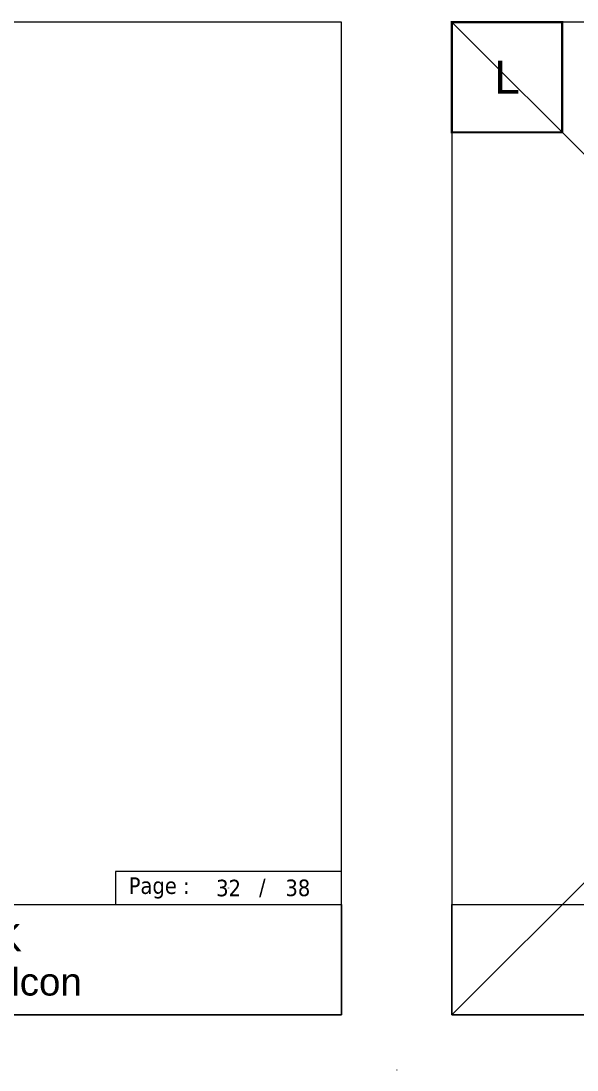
# Model space of a CAD drawing. Header units: millimetres. Extents: x -20000 to 230000, y -17405 to 25402.
# Drawn here: x 106593 to 111634, y -10000 to -490 of the extents above; entities that cross this region are included whole.
import ezdxf
from ezdxf.enums import TextEntityAlignment as Align

# ---------------------------------------------------------------- set-up
doc = ezdxf.new("R2010")
doc.units = ezdxf.units.MM
doc.header["$PDMODE"] = 35
doc.header["$PDSIZE"] = 0.5
doc.layers.get('0').update_dxf_attribs({"lineweight": 13})
doc.layers.get('Defpoints').update_dxf_attribs({"true_color": 0xc2a584})
for name, color, linetype, lineweight in [('0 - 1 (validé)', 3, 'Continuous', 13), ('1 - BETON', 251, 'Continuous', 25), ('1 - Cartouche', 7, 'Continuous', 13), ('1 - Texte', 7, 'Continuous', 13)]:
    doc.layers.add(name, color=color, linetype=linetype, lineweight=lineweight)
for name, color, linetype, lineweight, plot in [('0 - Trame', 1, 'Continuous', 0, False), ('Intouchable', 252, 'Continuous', 13, False), ('Non visible', 163, 'Continuous', 25, False)]:
    doc.layers.add(name, color=color, linetype=linetype, lineweight=lineweight, plot=plot)
doc.styles.get("Standard").update_dxf_attribs({"font": 'ARIALUNI.TTF'})
doc.styles.add('Texte Poralu', font='tahomabd.ttf')
doc.dimstyles.new('30 - 1000', dxfattribs={"dimtxt": 10, "dimasz": 10, "dimexe": 5, "dimexo": 2.5, "dimgap": 5, "dimtad": 1, "dimdec": 1, "dimtxsty": 'Texte Poralu', "dimcen": 5, "dimazin": 0, "dimtfac": 1, "dimtdec": 1, "dimtmove": 0, "dimatfit": 3, "dimfxl": 1, "dimarcsym": 0})

# ---------------------------------------------------------------- blocks, each defined once
blk = doc.blocks.new('Cadre Coupe_Elev')
at = {"const_width": 20}
blk.add_lwpolyline([(500, 9500), (1500, 9500), (1500, 8500), (500, 8500)], close=True, dxfattribs=at)
for p in [(8000, 9500), (8000, 1500), (8000, 500)]:
    blk.add_point(p)
at = {"layer": '0 - Trame'}
for points in [[(500, 500), (9500, 500), (9500, 9500), (500, 9500)], [(500, 1500), (9500, 1500), (9500, 500), (500, 500)]]:
    blk.add_lwpolyline(points, close=True, dxfattribs=at)
for p in [(0, 0), (10000, 0)]:
    blk.add_point(p, dxfattribs=at)
at = {"color": 7}
blk.add_attdef('REPERE_1', text='', height=300, dxfattribs=at).set_placement((1000, 9000), align=Align.MIDDLE_CENTER)
at = {"layer": '1 - Texte', "color": 7}
for tag, p in [('DEFINITION1', (5000, 1200)), ('DEFINITION2', (5000, 800))]:
    blk.add_attdef(tag, text='', height=250, dxfattribs=at).set_placement(p, align=Align.MIDDLE_CENTER)
at = {"layer": 'Non visible', "style": 'Texte Poralu'}
for p in [(5447.1, 4905.8), (5447.1, 4605.8)]:
    blk.add_attdef('REPERE_2', text='', height=35, dxfattribs=at).set_placement(p, align=Align.MIDDLE_LEFT)
blk = doc.blocks.new('Cartouche - Total de page')
at = {"layer": '1 - Cartouche', "color": 0, "insert": (0, 0), "char_height": 5, "attachment_point": 5, "style": 'Texte Poralu'}
blk.add_mtext('38', dxfattribs=at)
blk = doc.blocks.new('*D930')
at = {"layer": 'Defpoints', "color": 0, "lineweight": -2, "transparency": 16777216}
blk.add_line((114840, -3795.7), (114876, -3795.7), dxfattribs=at)
at = {"layer": 'Defpoints', "color": 0, "transparency": 16777216}
for p in [(114837.5, -3795.7), (114837.5, -3795.7), (110000, -6005.7)]:
    blk.add_point(p, dxfattribs=at)
at = {"layer": 'Defpoints', "color": 0, "transparency": 16777216, "insert": (114859.2, -3785.5), "char_height": 10, "attachment_point": 5, "style": 'Texte Poralu'}
blk.add_mtext('2210', dxfattribs=at)
blk = doc.blocks.new('*D931')
at = {"layer": 'Defpoints', "color": 0, "lineweight": -2, "transparency": 16777216}
blk.add_line((115020, -3615.7), (115056, -3615.7), dxfattribs=at)
at = {"layer": 'Defpoints', "color": 0, "transparency": 16777216}
for p in [(115017.5, -3615.7), (115017.5, -3615.7), (110000, -6005.7)]:
    blk.add_point(p, dxfattribs=at)
at = {"layer": 'Defpoints', "color": 0, "transparency": 16777216, "insert": (115039.2, -3605.5), "char_height": 10, "attachment_point": 5, "style": 'Texte Poralu'}
blk.add_mtext('2390', dxfattribs=at)
blk = doc.blocks.new('*D932')
at = {"layer": 'Defpoints', "color": 0, "lineweight": -2, "transparency": 16777216}
blk.add_line((115420, -3505.7), (115456, -3505.7), dxfattribs=at)
at = {"layer": 'Defpoints', "color": 0, "transparency": 16777216}
for p in [(115417.5, -3505.7), (115417.5, -3505.7), (110000, -6005.7)]:
    blk.add_point(p, dxfattribs=at)
at = {"layer": 'Defpoints', "color": 0, "transparency": 16777216, "insert": (115439.2, -3495.5), "char_height": 10, "attachment_point": 5, "style": 'Texte Poralu'}
blk.add_mtext('2500', dxfattribs=at)
blk = doc.blocks.new('*D933')
at = {"layer": 'Defpoints', "color": 0, "lineweight": -2, "transparency": 16777216}
blk.add_line((114750, -3805.7), (114786, -3805.7), dxfattribs=at)
at = {"layer": 'Defpoints', "color": 0, "transparency": 16777216}
for p in [(114747.5, -3805.7), (114747.5, -3805.7), (110000, -6005.7)]:
    blk.add_point(p, dxfattribs=at)
at = {"layer": 'Defpoints', "color": 0, "transparency": 16777216, "insert": (114769.2, -3795.5), "char_height": 10, "attachment_point": 5, "style": 'Texte Poralu'}
blk.add_mtext('2200', dxfattribs=at)

msp = doc.modelspace()

# ---------------------------------------------------------------- linework, layer by layer
for p, q in [((110500, -9500), (119500, -500)), ((119500, -9500), (110500, -500))]:
    msp.add_line(p, q)
at = {"layer": 'Intouchable'}
msp.add_lwpolyline([(107450, -8500), (109500, -8500), (109500, -8200), (107450, -8200)], close=True, dxfattribs=at)
msp.add_point((108475, -8350), dxfattribs=at)

# ---------------------------------------------------------------- block references
at = {"layer": '0 - 1 (validé)'}
ref = msp.add_blockref('Cadre Coupe_Elev', (100000, -10000), dxfattribs=at)
ref.add_attrib('DEFINITION1', 'Coupe de Principe K', dxfattribs={"layer": '1 - Texte', "color": 7, "height": 250}).set_placement((105000, -8800), align=Align.MIDDLE_CENTER)
ref.add_attrib('DEFINITION2', 'PF avec VR / RDC - Balcon', dxfattribs={"layer": '1 - Texte', "color": 7, "height": 250}).set_placement((105000, -9200), align=Align.MIDDLE_CENTER)
at = {"layer": '1 - BETON'}
ref = msp.add_blockref('Cadre Coupe_Elev', (110000, -10000), dxfattribs=at)
ref.add_attrib('REPERE_1', 'L', dxfattribs={"layer": '0', "color": 7, "height": 300}).set_placement((111000, -1000), align=Align.MIDDLE_CENTER)
at = {"layer": 'Intouchable', "xscale": 30, "yscale": 30, "zscale": 30}
msp.add_blockref('Cartouche - Total de page', (109102.9, -8350), dxfattribs=at)

# ---------------------------------------------------------------- texts
at = {"style": 'Texte Poralu'}
msp.add_attdef('32', text='', height=150, dxfattribs=at).set_placement((108475, -8350), align=Align.MIDDLE_CENTER)
at = {"layer": 'Intouchable', "char_height": 150, "style": 'Texte Poralu'}
for s, insert, attachment_point in [('Page : ', (107569.36, -8350), 4), ('/', (108780.84, -8350), 5)]:
    msp.add_mtext(s, dxfattribs=dict(at, insert=insert, attachment_point=attachment_point))

# ---------------------------------------------------------------- dimensions: what is measured, and where the dimension line sits
at = {"layer": 'Defpoints'}
for feature_location, picture, middle in [((115417.5, -3505.67), '*D932', (115439.25, -3495.46)), ((115017.5, -3615.67), '*D931', (115039.25, -3605.46)), ((114837.5, -3795.67), '*D930', (114859.25, -3785.46)), ((114747.5, -3805.67), '*D933', (114769.25, -3795.46))]:
    dim = msp.add_ordinate_dim(feature_location=feature_location, offset=(0, 0), dtype=0, origin=(110000, -6005.67), dimstyle='30 - 1000', dxfattribs=at)
    dim.commit()
    dim.dimension.update_dxf_attribs({"geometry": picture, "text_midpoint": middle})

doc.saveas('drawing.dxf')
